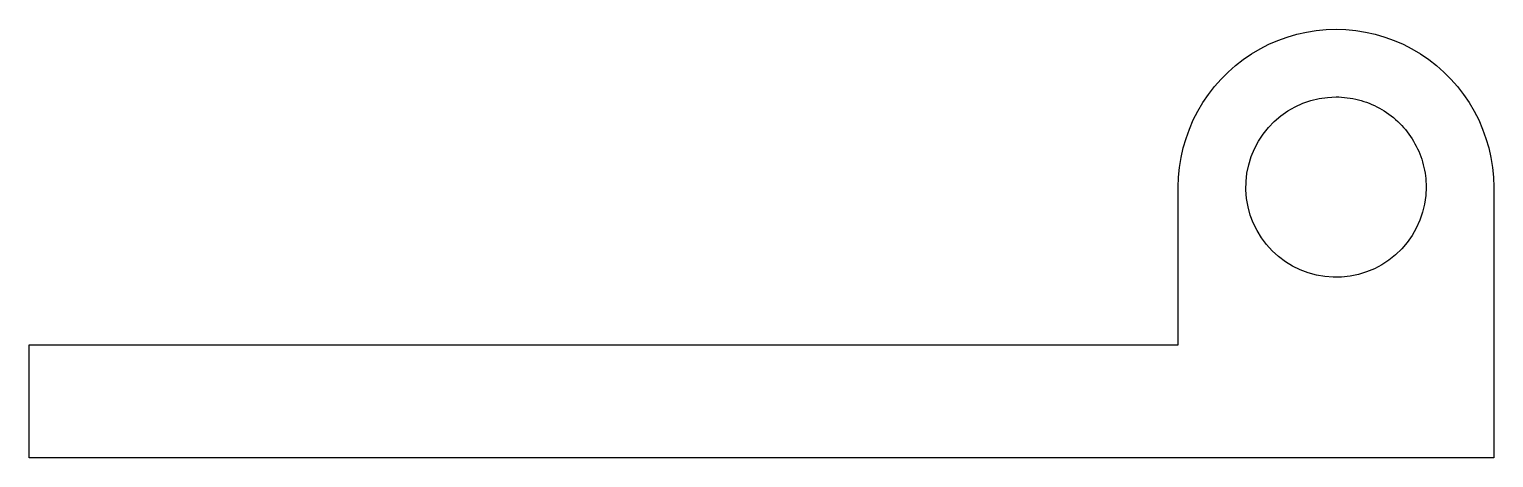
# Model space of a CAD drawing. Header units: metres. Extents: x -45 to 20, y 0 to 19.
import ezdxf

# ---------------------------------------------------------------- set-up
doc = ezdxf.new("R2010")
doc.units = ezdxf.units.M

msp = doc.modelspace()

# ---------------------------------------------------------------- linework, layer by layer
for points in [[(6, 12), (6.014, 12.44), (6.055, 12.877), (6.124, 13.312), (6.22, 13.741), (6.343, 14.163), (6.492, 14.577), (6.666, 14.98), (6.866, 15.372), (7.09, 15.751), (7.337, 16.114), (7.606, 16.462), (7.897, 16.792), (8.208, 17.103), (8.538, 17.394), (8.886, 17.663), (9.249, 17.91), (9.628, 18.134), (10.02, 18.334), (10.423, 18.508), (10.837, 18.657), (11.259, 18.78), (11.688, 18.876), (12.123, 18.945), (12.56, 18.986), (13, 19), (13.44, 18.986), (13.877, 18.945), (14.312, 18.876), (14.741, 18.78), (15.163, 18.657), (15.577, 18.508), (15.98, 18.334), (16.372, 18.134), (16.751, 17.91), (17.114, 17.663), (17.462, 17.394), (17.792, 17.103), (18.103, 16.792), (18.394, 16.462), (18.663, 16.114), (18.91, 15.751), (19.134, 15.372), (19.334, 14.98), (19.508, 14.577), (19.657, 14.163), (19.78, 13.741), (19.876, 13.312), (19.945, 12.877), (19.986, 12.44), (20, 12)], [(17, 12), (16.982, 11.624), (16.929, 11.25), (16.841, 10.884), (16.719, 10.528), (16.564, 10.184), (16.377, 9.857), (16.161, 9.548), (15.916, 9.262), (15.645, 9), (15.351, 8.764), (15.036, 8.557), (14.703, 8.381), (14.355, 8.236), (13.995, 8.126), (13.626, 8.049), (13.251, 8.008), (12.874, 8.002), (12.499, 8.032), (12.127, 8.096), (11.764, 8.196), (11.411, 8.329), (11.073, 8.495), (10.752, 8.692), (10.45, 8.918), (10.172, 9.172), (9.918, 9.45), (9.692, 9.752), (9.495, 10.073), (9.329, 10.411), (9.196, 10.764), (9.096, 11.127), (9.032, 11.499), (9.002, 11.874), (9.008, 12.251), (9.049, 12.626), (9.126, 12.995), (9.236, 13.355), (9.381, 13.703), (9.557, 14.036), (9.764, 14.351), (10, 14.645), (10.262, 14.916), (10.548, 15.161), (10.857, 15.377), (11.184, 15.564), (11.528, 15.719), (11.884, 15.841), (12.25, 15.929), (12.624, 15.982), (13, 16)], [(13, 16), (13.126, 15.998), (13.251, 15.992), (13.376, 15.982), (13.501, 15.968), (13.626, 15.951), (13.75, 15.929), (13.873, 15.904), (13.995, 15.874), (14.116, 15.841), (14.236, 15.804), (14.355, 15.764), (14.472, 15.719), (14.589, 15.671), (14.703, 15.619), (14.816, 15.564), (14.927, 15.505), (15.036, 15.443), (15.143, 15.377), (15.248, 15.308), (15.351, 15.236), (15.452, 15.161), (15.55, 15.082), (15.645, 15), (15.738, 14.916), (15.828, 14.828), (15.916, 14.738), (16, 14.645), (16.082, 14.55), (16.161, 14.452), (16.236, 14.351), (16.308, 14.248), (16.377, 14.143), (16.443, 14.036), (16.505, 13.927), (16.564, 13.816), (16.619, 13.703), (16.671, 13.589), (16.719, 13.472), (16.764, 13.355), (16.804, 13.236), (16.841, 13.116), (16.874, 12.995), (16.904, 12.873), (16.929, 12.75), (16.951, 12.626), (16.968, 12.501), (16.982, 12.376), (16.992, 12.251), (16.998, 12.126), (17, 12)], [(6, 5), (6, 5.14), (6, 5.28), (6, 5.42), (6, 5.56), (6, 5.7), (6, 5.84), (6, 5.98), (6, 6.12), (6, 6.26), (6, 6.4), (6, 6.54), (6, 6.68), (6, 6.82), (6, 6.96), (6, 7.1), (6, 7.24), (6, 7.38), (6, 7.52), (6, 7.66), (6, 7.8), (6, 7.94), (6, 8.08), (6, 8.22), (6, 8.36), (6, 8.5), (6, 8.64), (6, 8.78), (6, 8.92), (6, 9.06), (6, 9.2), (6, 9.34), (6, 9.48), (6, 9.62), (6, 9.76), (6, 9.9), (6, 10.04), (6, 10.18), (6, 10.32), (6, 10.46), (6, 10.6), (6, 10.74), (6, 10.88), (6, 11.02), (6, 11.16), (6, 11.3), (6, 11.44), (6, 11.58), (6, 11.72), (6, 11.86), (6, 12)], [(6, 5), (6, 5.14), (6, 5.28), (6, 5.42), (6, 5.56), (6, 5.7), (6, 5.84), (6, 5.98), (6, 6.12), (6, 6.26), (6, 6.4), (6, 6.54), (6, 6.68), (6, 6.82), (6, 6.96), (6, 7.1), (6, 7.24), (6, 7.38), (6, 7.52), (6, 7.66), (6, 7.8), (6, 7.94), (6, 8.08), (6, 8.22), (6, 8.36), (6, 8.5), (6, 8.64), (6, 8.78), (6, 8.92), (6, 9.06), (6, 9.2), (6, 9.34), (6, 9.48), (6, 9.62), (6, 9.76), (6, 9.9), (6, 10.04), (6, 10.18), (6, 10.32), (6, 10.46), (6, 10.6), (6, 10.74), (6, 10.88), (6, 11.02), (6, 11.16), (6, 11.3), (6, 11.44), (6, 11.58), (6, 11.72), (6, 11.86), (6, 12)], [(20, 12), (20, 11.76), (20, 11.52), (20, 11.28), (20, 11.04), (20, 10.8), (20, 10.56), (20, 10.32), (20, 10.08), (20, 9.84), (20, 9.6), (20, 9.36), (20, 9.12), (20, 8.88), (20, 8.64), (20, 8.4), (20, 8.16), (20, 7.92), (20, 7.68), (20, 7.44), (20, 7.2), (20, 6.96), (20, 6.72), (20, 6.48), (20, 6.24), (20, 6), (20, 5.76), (20, 5.52), (20, 5.28), (20, 5.04), (20, 4.8), (20, 4.56), (20, 4.32), (20, 4.08), (20, 3.84), (20, 3.6), (20, 3.36), (20, 3.12), (20, 2.88), (20, 2.64), (20, 2.4), (20, 2.16), (20, 1.92), (20, 1.68), (20, 1.44), (20, 1.2), (20, 0.96), (20, 0.72), (20, 0.48), (20, 0.24), (20, 0)], [(-45, 0), (-45, 0.1), (-45, 0.2), (-45, 0.3), (-45, 0.4), (-45, 0.5), (-45, 0.6), (-45, 0.7), (-45, 0.8), (-45, 0.9), (-45, 1), (-45, 1.1), (-45, 1.2), (-45, 1.3), (-45, 1.4), (-45, 1.5), (-45, 1.6), (-45, 1.7), (-45, 1.8), (-45, 1.9), (-45, 2), (-45, 2.1), (-45, 2.2), (-45, 2.3), (-45, 2.4), (-45, 2.5), (-45, 2.6), (-45, 2.7), (-45, 2.8), (-45, 2.9), (-45, 3), (-45, 3.1), (-45, 3.2), (-45, 3.3), (-45, 3.4), (-45, 3.5), (-45, 3.6), (-45, 3.7), (-45, 3.8), (-45, 3.9), (-45, 4), (-45, 4.1), (-45, 4.2), (-45, 4.3), (-45, 4.4), (-45, 4.5), (-45, 4.6), (-45, 4.7), (-45, 4.8), (-45, 4.9), (-45, 5)], [(-45, 5), (-43.98, 5), (-42.96, 5), (-41.94, 5), (-40.92, 5), (-39.9, 5), (-38.88, 5), (-37.86, 5), (-36.84, 5), (-35.82, 5), (-34.8, 5), (-33.78, 5), (-32.76, 5), (-31.74, 5), (-30.72, 5), (-29.7, 5), (-28.68, 5), (-27.66, 5), (-26.64, 5), (-25.62, 5), (-24.6, 5), (-23.58, 5), (-22.56, 5), (-21.54, 5), (-20.52, 5), (-19.5, 5), (-18.48, 5), (-17.46, 5), (-16.44, 5), (-15.42, 5), (-14.4, 5), (-13.38, 5), (-12.36, 5), (-11.34, 5), (-10.32, 5), (-9.3, 5), (-8.28, 5), (-7.26, 5), (-6.24, 5), (-5.22, 5), (-4.2, 5), (-3.18, 5), (-2.16, 5), (-1.14, 5), (-0.12, 5), (0.9, 5), (1.92, 5), (2.94, 5), (3.96, 5), (4.98, 5), (6, 5)], [(-20, 5), (-19.48, 5), (-18.96, 5), (-18.44, 5), (-17.92, 5), (-17.4, 5), (-16.88, 5), (-16.36, 5), (-15.84, 5), (-15.32, 5), (-14.8, 5), (-14.28, 5), (-13.76, 5), (-13.24, 5), (-12.72, 5), (-12.2, 5), (-11.68, 5), (-11.16, 5), (-10.64, 5), (-10.12, 5), (-9.6, 5), (-9.08, 5), (-8.56, 5), (-8.04, 5), (-7.52, 5), (-7, 5), (-6.48, 5), (-5.96, 5), (-5.44, 5), (-4.92, 5), (-4.4, 5), (-3.88, 5), (-3.36, 5), (-2.84, 5), (-2.32, 5), (-1.8, 5), (-1.28, 5), (-0.76, 5), (-0.24, 5), (0.28, 5), (0.8, 5), (1.32, 5), (1.84, 5), (2.36, 5), (2.88, 5), (3.4, 5), (3.92, 5), (4.44, 5), (4.96, 5), (5.48, 5), (6, 5)], [(20, 0), (18.7, 0), (17.4, 0), (16.1, 0), (14.8, 0), (13.5, 0), (12.2, 0), (10.9, 0), (9.6, 0), (8.3, 0), (7, 0), (5.7, 0), (4.4, 0), (3.1, 0), (1.8, 0), (0.5, 0), (-0.8, 0), (-2.1, 0), (-3.4, 0), (-4.7, 0), (-6, 0), (-7.3, 0), (-8.6, 0), (-9.9, 0), (-11.2, 0), (-12.5, 0), (-13.8, 0), (-15.1, 0), (-16.4, 0), (-17.7, 0), (-19, 0), (-20.3, 0), (-21.6, 0), (-22.9, 0), (-24.2, 0), (-25.5, 0), (-26.8, 0), (-28.1, 0), (-29.4, 0), (-30.7, 0), (-32, 0), (-33.3, 0), (-34.6, 0), (-35.9, 0), (-37.2, 0), (-38.5, 0), (-39.8, 0), (-41.1, 0), (-42.4, 0), (-43.7, 0), (-45, 0)]]:
    msp.add_lwpolyline(points)

doc.saveas('drawing.dxf')
